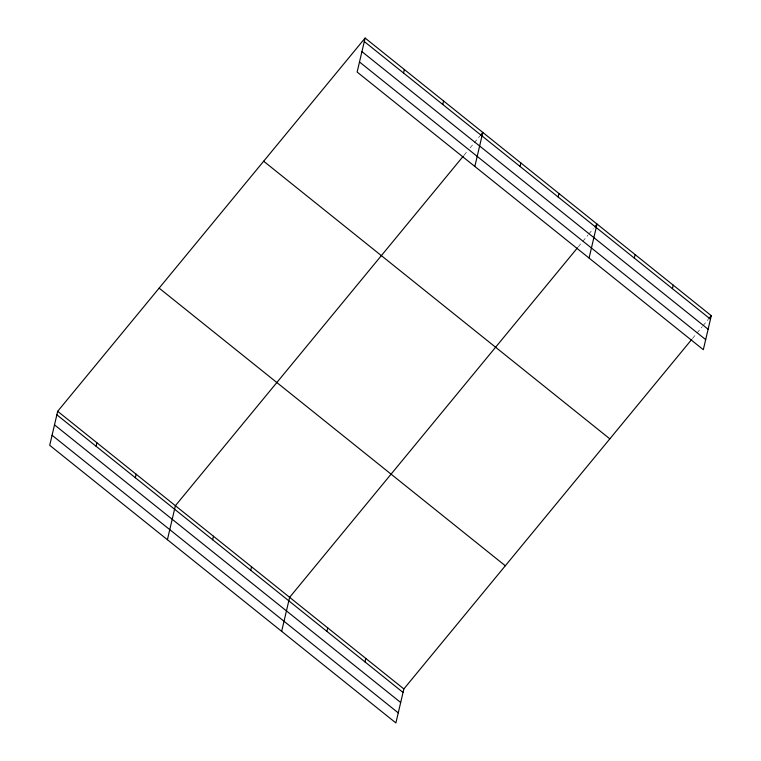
<?xml version="1.0" encoding="UTF-8"?>
<svg xmlns="http://www.w3.org/2000/svg" width="761" height="761" viewBox="0 0 761 761"><rect width="100%" height="100%" fill="white"/><g stroke="black" fill="none" stroke-linecap="round" stroke-linejoin="round"><path stroke-width="0.57" stroke-dasharray="3.81 2.85" d="M464.02 155.254L467.026 151.601M470.032 147.957L479.801 136.095M578.265 246.868L582.022 242.312M582.774 241.399L588.034 235.006M588.786 234.103L593.295 228.623M692.5 338.493L696.258 333.927M697.009 333.014L702.27 326.631M703.021 325.718L708.282 319.325"/><path stroke-width="1.14" d="M365.109 38.05L357.137 72.057L703.316 349.689L711.288 315.682L365.109 38.05L57.684 411.311L49.712 445.318L395.891 722.95L403.863 688.943L691.749 339.406M96.105 446.269L96.923 442.778M135.334 477.737L136.152 474.246M167.41 539.711L175.391 505.713L463.268 156.167M212.652 539.739L213.47 536.248M250.73 570.284L251.549 566.783M403.52 73.008L404.338 69.517M281.656 631.335L289.627 597.328L577.513 247.782M442.759 104.476L443.577 100.975M326.888 631.364L327.706 627.863M474.835 166.45L482.807 132.443L480.552 135.182M364.966 661.899L365.784 658.408M520.067 166.478L520.885 162.987M558.146 197.013L558.974 193.522M589.071 258.065L597.052 224.057L594.798 226.797M634.313 258.093L635.131 254.602M672.391 288.638L673.209 285.137M709.033 318.421L711.288 315.682M364.291 41.541L710.47 319.173M361.932 51.615L708.111 329.237M359.496 61.983L705.675 339.615M263.658 161.227L609.837 438.859M159.135 288.134L505.314 565.765M57.684 411.311L403.863 688.943M56.866 414.812L403.045 692.434M54.507 424.876L400.686 702.508M52.071 435.254L398.25 712.876"/></g></svg>
